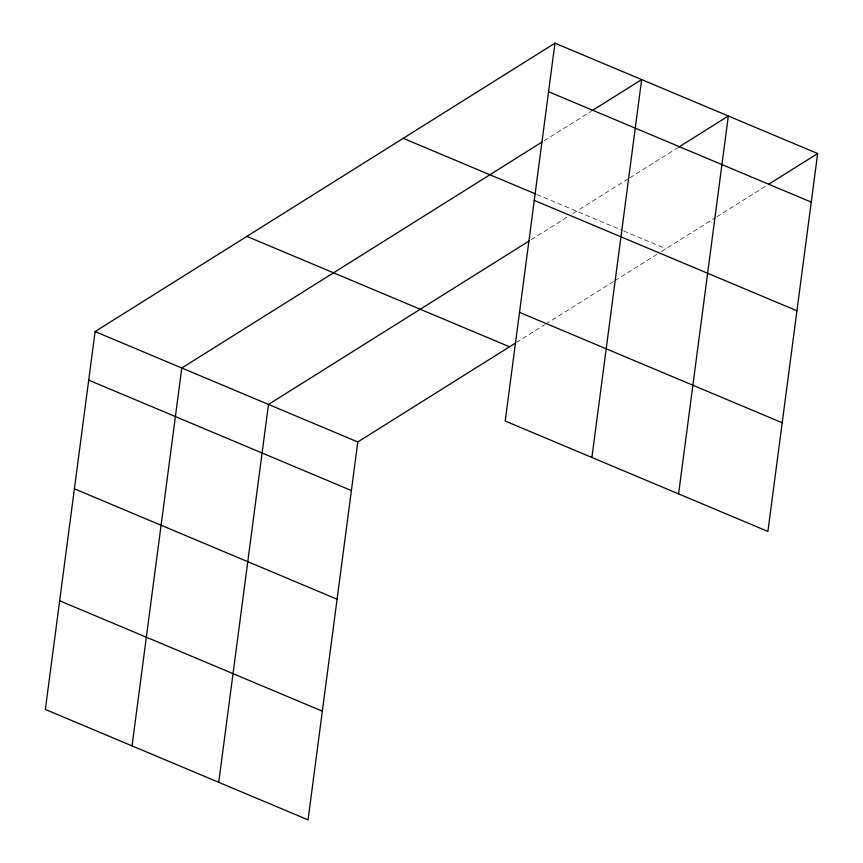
<?xml version="1.0" encoding="UTF-8"?>
<svg xmlns="http://www.w3.org/2000/svg" width="863" height="863" viewBox="0 0 863 863"><rect width="100%" height="100%" fill="white"/><g stroke="black" fill="none" stroke-linecap="round" stroke-linejoin="round"><path stroke-width="0.65" stroke-dasharray="4.32 3.24" d="M544.251 140.669L590.691 111.543M531.263 239.612L567.52 216.872M573.183 213.323L628.674 178.522M629.807 177.81L677.369 147.972M516.333 342.525L544.661 324.758M545.794 324.046L613.776 281.414M614.909 280.702L656.829 254.412M661.36 251.575L715.718 217.476M716.851 216.764L766.678 185.513M536.948 194.542L622.471 230.486M623.712 231.004L665.891 248.727"/><path stroke-width="1.29" d="M554.963 43.15L505.211 421.036L767.897 531.435L817.649 153.549L554.963 43.15L95.103 331.565L45.351 709.451L308.037 819.85L357.789 441.964L515.2 343.237M132.039 745.88L181.791 368.005L541.986 142.082M218.727 782.31L268.479 404.434L528.997 241.036M591.899 457.466L641.651 79.579L591.824 110.831M678.588 493.895L728.329 116.009L678.501 147.271M768.944 184.089L817.649 153.549M548.566 91.715L811.252 202.115M403.215 138.328L535.718 194.013M534.262 200.389L796.948 310.788M519.526 312.363L782.202 422.762M246.861 236.386L509.537 346.786M95.103 331.565L357.789 441.964M88.706 380.141L351.392 490.54M74.401 488.814L337.088 599.213M59.666 600.777L322.341 711.177"/></g></svg>
